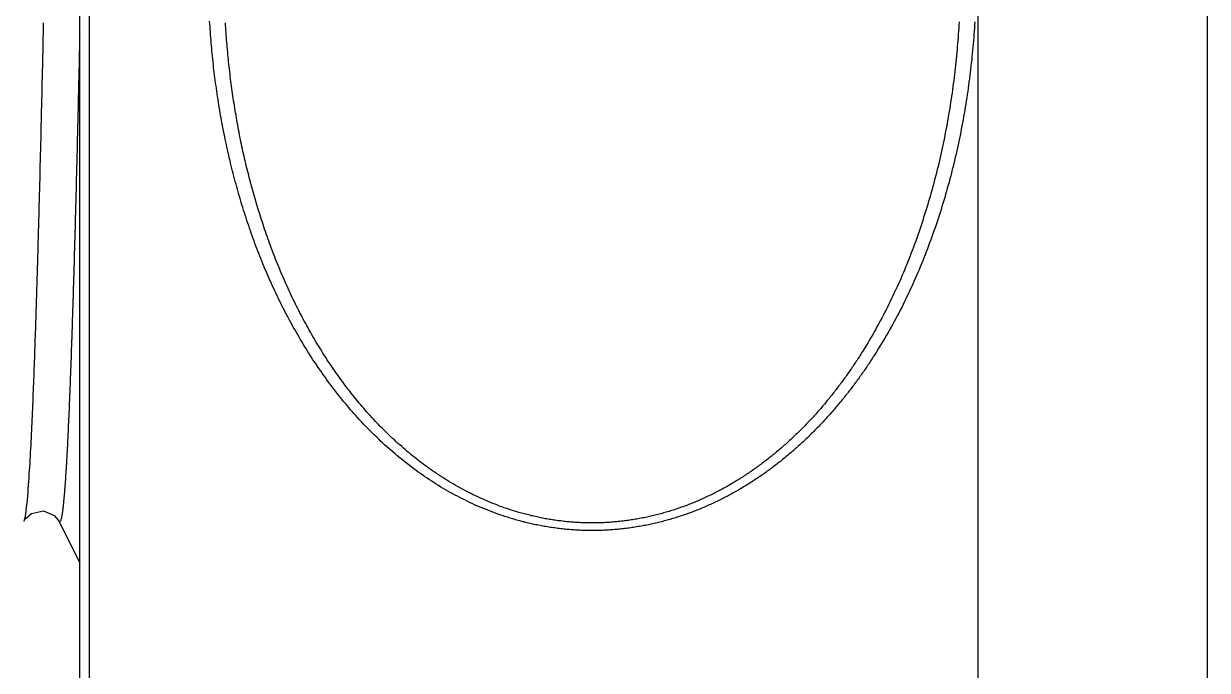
# Model space of a CAD drawing. Header units: millimetres. Extents: x 2213 to 82676, y 1050 to 28650.
# Drawn here: x 20277.64 to 20289.5, y 10375.63 to 10382.1 of the extents above; entities that cross this region are included whole.
import ezdxf

# ---------------------------------------------------------------- set-up
doc = ezdxf.new("R2010")
doc.units = ezdxf.units.MM
doc.header["$LTSCALE"] = 200
doc.linetypes.add('DASHED', pattern=[0.75, 0.5, -0.25])
doc.layers.add('A-FIX', color=5, linetype='Continuous')

# ---------------------------------------------------------------- blocks, each defined once
blk = doc.blocks.new('A$C657279D5')
at = {"linetype": 'Continuous'}
for p, q in [((-88.065662, 824.45048), (-88.065662, 785.54952)), ((-79.170543, 786.428899), (-79.170543, 823.571101)), ((-79.070842, 786.655766), (-79.070842, 823.344234)), ((-90.362878, 808.305213), (-90.362878, 772.663717)), ((-78.861648, 789.755644), (-79.070842, 789.337466))]:
    blk.add_line(p, q, dxfattribs=at)
at = {"linetype": 'DASHED'}
for points in [[(-78.706307, 794.746292), (-78.705307, 794.710292), (-78.705307, 794.673292), (-78.704307, 794.637292), (-78.703307, 794.601292), (-78.702307, 794.564292), (-78.701307, 794.528292), (-78.701307, 794.491292), (-78.700307, 794.455292), (-78.699307, 794.418292), (-78.698307, 794.382292), (-78.697307, 794.345292), (-78.697307, 794.309292), (-78.696307, 794.272292), (-78.695307, 794.236292), (-78.694307, 794.199292), (-78.693307, 794.163292), (-78.692307, 794.126292), (-78.692307, 794.090292), (-78.691307, 794.054292), (-78.690307, 794.017292), (-78.689307, 793.981292), (-78.688307, 793.944292), (-78.687307, 793.908292), (-78.686307, 793.871292), (-78.686307, 793.835292), (-78.685307, 793.798292), (-78.684307, 793.762292), (-78.683307, 793.725292), (-78.682307, 793.689292), (-78.681307, 793.652292), (-78.680307, 793.616292), (-78.680307, 793.579292), (-78.679307, 793.543292), (-78.678307, 793.507292), (-78.677307, 793.470292), (-78.676307, 793.434292), (-78.675307, 793.397292), (-78.674307, 793.361292), (-78.673307, 793.324292), (-78.672307, 793.288292), (-78.671307, 793.251292), (-78.671307, 793.215292), (-78.670307, 793.178292), (-78.669307, 793.142292), (-78.668307, 793.105292), (-78.667307, 793.069292), (-78.666307, 793.032292), (-78.665307, 792.996292), (-78.664307, 792.960292), (-78.663307, 792.923292), (-78.662307, 792.887292), (-78.661307, 792.850292), (-78.660307, 792.814292), (-78.659307, 792.777292), (-78.658307, 792.741292), (-78.657307, 792.704292), (-78.656307, 792.668292), (-78.655307, 792.631292), (-78.654307, 792.595292), (-78.653307, 792.558292), (-78.652307, 792.522292), (-78.651307, 792.485292), (-78.650307, 792.449292), (-78.649307, 792.413292), (-78.648307, 792.376292), (-78.647307, 792.340292), (-78.646307, 792.303292), (-78.645307, 792.267292), (-78.644307, 792.230292), (-78.643307, 792.194292), (-78.642307, 792.157292), (-78.640307, 792.121292), (-78.639307, 792.084292), (-78.638307, 792.048292), (-78.637307, 792.011292), (-78.636307, 791.975292), (-78.635307, 791.939292), (-78.634307, 791.902292), (-78.633307, 791.866292), (-78.631307, 791.829292), (-78.630307, 791.793292), (-78.629307, 791.756292), (-78.628307, 791.720292), (-78.627307, 791.683292), (-78.626307, 791.647292), (-78.624307, 791.610292), (-78.623307, 791.574292), (-78.622307, 791.538292), (-78.621307, 791.501292), (-78.619307, 791.465292), (-78.618307, 791.428292), (-78.617307, 791.392292), (-78.615307, 791.355292), (-78.614307, 791.319292), (-78.613307, 791.282292), (-78.611307, 791.246292), (-78.610307, 791.209292), (-78.609307, 791.173292), (-78.607307, 791.137292), (-78.606307, 791.100292), (-78.605307, 791.064292), (-78.603307, 791.027292), (-78.602307, 790.991292), (-78.600307, 790.954292), (-78.599307, 790.918292), (-78.597307, 790.881292), (-78.595307, 790.845292), (-78.594307, 790.809292), (-78.592307, 790.772292), (-78.591307, 790.736292), (-78.589307, 790.699292), (-78.587307, 790.663292), (-78.586307, 790.626292), (-78.584307, 790.590292), (-78.582307, 790.553292), (-78.580307, 790.517292), (-78.578307, 790.481292), (-78.576307, 790.444292), (-78.574307, 790.408292), (-78.572307, 790.371292), (-78.570307, 790.335292), (-78.568307, 790.299292), (-78.566307, 790.262292), (-78.563307, 790.226292), (-78.561307, 790.189292), (-78.559307, 790.153292), (-78.556307, 790.117292), (-78.553307, 790.080292), (-78.550307, 790.044292), (-78.547307, 790.007292), (-78.544307, 789.971292), (-78.540307, 789.935292), (-78.536307, 789.899292), (-78.532307, 789.862292), (-78.527307, 789.826292), (-78.520307, 789.790292), (-78.510307, 789.755292)], [(-88.034307, 794.757292), (-88.032307, 794.725292), (-88.030307, 794.693292), (-88.028307, 794.661292), (-88.026307, 794.630292), (-88.023307, 794.598292), (-88.021307, 794.566292), (-88.018307, 794.534292), (-88.015307, 794.502292), (-88.012307, 794.471292), (-88.009307, 794.439292), (-88.006307, 794.407292), (-88.003307, 794.375292), (-87.999307, 794.344292), (-87.996307, 794.312292), (-87.992307, 794.280292), (-87.988307, 794.249292), (-87.985307, 794.217292), (-87.980307, 794.185292), (-87.976307, 794.154292), (-87.972307, 794.122292), (-87.968307, 794.090292), (-87.963307, 794.059292), (-87.959307, 794.027292), (-87.954307, 793.996292), (-87.949307, 793.964292), (-87.944307, 793.933292), (-87.939307, 793.901292), (-87.933307, 793.870292), (-87.928307, 793.838292), (-87.922307, 793.807292), (-87.917307, 793.775292), (-87.911307, 793.744292), (-87.905307, 793.713292), (-87.899307, 793.681292), (-87.893307, 793.650292), (-87.887307, 793.619292), (-87.880307, 793.587292), (-87.874307, 793.556292), (-87.867307, 793.525292), (-87.860307, 793.494292), (-87.853307, 793.463292), (-87.846307, 793.431292), (-87.839307, 793.400292), (-87.832307, 793.369292), (-87.824307, 793.338292), (-87.816307, 793.307292), (-87.809307, 793.276292), (-87.801307, 793.245292), (-87.793307, 793.214292), (-87.785307, 793.183292), (-87.776307, 793.152292), (-87.768307, 793.121292), (-87.759307, 793.091292), (-87.751307, 793.060292), (-87.742307, 793.029292), (-87.733307, 792.998292), (-87.724307, 792.967292), (-87.715307, 792.937292), (-87.705307, 792.906292), (-87.696307, 792.876292), (-87.686307, 792.845292), (-87.676307, 792.815292), (-87.667307, 792.784292), (-87.656307, 792.754292), (-87.646307, 792.723292), (-87.636307, 792.693292), (-87.625307, 792.663292), (-87.615307, 792.632292), (-87.604307, 792.602292), (-87.593307, 792.572292), (-87.582307, 792.542292), (-87.571307, 792.512292), (-87.560307, 792.482292), (-87.548307, 792.452292), (-87.536307, 792.422292), (-87.525307, 792.393292), (-87.513307, 792.363292), (-87.501307, 792.333292), (-87.488307, 792.304292), (-87.476307, 792.274292), (-87.464307, 792.245292), (-87.451307, 792.215292), (-87.438307, 792.186292), (-87.425307, 792.157292), (-87.412307, 792.128292), (-87.399307, 792.099292), (-87.385307, 792.070292), (-87.372307, 792.041292), (-87.358307, 792.012292), (-87.344307, 791.983292), (-87.330307, 791.954292), (-87.316307, 791.926292), (-87.302307, 791.897292), (-87.287307, 791.869292), (-87.272307, 791.840292), (-87.258307, 791.812292), (-87.243307, 791.784292), (-87.228307, 791.756292), (-87.212307, 791.728292), (-87.197307, 791.700292), (-87.181307, 791.672292), (-87.166307, 791.644292), (-87.150307, 791.617292), (-87.134307, 791.589292), (-87.117307, 791.562292), (-87.101307, 791.534292), (-87.084307, 791.507292), (-87.068307, 791.480292), (-87.051307, 791.453292), (-87.034307, 791.426292)], [(-87.876307, 794.755292), (-87.875307, 794.724292), (-87.873307, 794.693292), (-87.871307, 794.662292), (-87.868307, 794.631292), (-87.866307, 794.600292), (-87.864307, 794.569292), (-87.861307, 794.538292), (-87.859307, 794.507292), (-87.856307, 794.476292), (-87.853307, 794.445292), (-87.850307, 794.414292), (-87.847307, 794.383292), (-87.844307, 794.352292), (-87.841307, 794.321292), (-87.837307, 794.290292), (-87.834307, 794.259292), (-87.830307, 794.228292), (-87.826307, 794.197292), (-87.823307, 794.166292), (-87.819307, 794.135292), (-87.815307, 794.104292), (-87.810307, 794.074292), (-87.806307, 794.043292), (-87.802307, 794.012292), (-87.797307, 793.981292), (-87.792307, 793.950292), (-87.787307, 793.919292), (-87.783307, 793.889292), (-87.777307, 793.858292), (-87.772307, 793.827292), (-87.767307, 793.797292), (-87.762307, 793.766292), (-87.756307, 793.735292), (-87.750307, 793.705292), (-87.745307, 793.674292), (-87.739307, 793.643292), (-87.733307, 793.613292), (-87.727307, 793.582292), (-87.720307, 793.552292), (-87.714307, 793.521292), (-87.707307, 793.491292), (-87.701307, 793.460292), (-87.694307, 793.430292), (-87.687307, 793.399292), (-87.680307, 793.369292), (-87.673307, 793.339292), (-87.666307, 793.308292), (-87.658307, 793.278292), (-87.651307, 793.248292), (-87.643307, 793.217292), (-87.635307, 793.187292), (-87.627307, 793.157292), (-87.619307, 793.127292), (-87.611307, 793.097292), (-87.603307, 793.066292), (-87.594307, 793.036292), (-87.586307, 793.006292), (-87.577307, 792.976292), (-87.568307, 792.946292), (-87.560307, 792.916292), (-87.550307, 792.886292), (-87.541307, 792.856292), (-87.532307, 792.827292), (-87.522307, 792.797292), (-87.513307, 792.767292), (-87.503307, 792.737292), (-87.493307, 792.708292), (-87.483307, 792.678292), (-87.473307, 792.648292), (-87.463307, 792.619292), (-87.452307, 792.589292), (-87.442307, 792.560292), (-87.431307, 792.531292), (-87.420307, 792.501292), (-87.409307, 792.472292), (-87.398307, 792.443292), (-87.387307, 792.414292), (-87.376307, 792.385292), (-87.364307, 792.356292), (-87.352307, 792.327292), (-87.340307, 792.298292), (-87.329307, 792.269292), (-87.316307, 792.240292), (-87.304307, 792.211292), (-87.292307, 792.183292), (-87.279307, 792.154292), (-87.267307, 792.126292), (-87.254307, 792.097292), (-87.241307, 792.069292), (-87.228307, 792.041292), (-87.214307, 792.012292), (-87.201307, 791.984292), (-87.187307, 791.956292), (-87.174307, 791.928292), (-87.160307, 791.900292), (-87.146307, 791.872292), (-87.131307, 791.845292), (-87.117307, 791.817292), (-87.103307, 791.789292), (-87.088307, 791.762292), (-87.073307, 791.735292), (-87.058307, 791.707292), (-87.043307, 791.680292), (-87.028307, 791.653292), (-87.012307, 791.626292), (-86.997307, 791.599292), (-86.981307, 791.572292), (-86.965307, 791.545292), (-86.949307, 791.519292), (-86.933307, 791.492292), (-86.917307, 791.466292)], [(-83.439307, 789.853292), (-83.415307, 789.860292), (-83.392307, 789.867292), (-83.369307, 789.875292), (-83.345307, 789.883292), (-83.322307, 789.891292), (-83.299307, 789.899292), (-83.276307, 789.907292), (-83.253307, 789.916292), (-83.230307, 789.925292), (-83.207307, 789.934292), (-83.185307, 789.943292), (-83.162307, 789.953292), (-83.139307, 789.962292), (-83.117307, 789.972292), (-83.094307, 789.982292), (-83.072307, 789.992292), (-83.050307, 790.003292), (-83.028307, 790.013292), (-83.005307, 790.024292), (-82.983307, 790.035292), (-82.961307, 790.046292), (-82.940307, 790.057292), (-82.918307, 790.069292), (-82.896307, 790.081292), (-82.875307, 790.092292), (-82.853307, 790.104292), (-82.832307, 790.117292), (-82.811307, 790.129292), (-82.789307, 790.141292), (-82.768307, 790.154292), (-82.747307, 790.167292), (-82.727307, 790.180292), (-82.706307, 790.193292), (-82.685307, 790.206292), (-82.665307, 790.220292), (-82.644307, 790.233292), (-82.624307, 790.247292), (-82.604307, 790.261292), (-82.584307, 790.275292), (-82.564307, 790.289292), (-82.544307, 790.304292), (-82.524307, 790.318292), (-82.504307, 790.333292), (-82.485307, 790.348292), (-82.465307, 790.363292), (-82.446307, 790.378292), (-82.426307, 790.393292), (-82.407307, 790.408292), (-82.388307, 790.424292), (-82.369307, 790.439292), (-82.350307, 790.455292), (-82.332307, 790.471292), (-82.313307, 790.487292), (-82.295307, 790.503292), (-82.276307, 790.519292), (-82.258307, 790.535292), (-82.240307, 790.552292), (-82.222307, 790.569292), (-82.204307, 790.585292), (-82.186307, 790.602292), (-82.168307, 790.619292), (-82.150307, 790.636292), (-82.133307, 790.653292), (-82.115307, 790.671292), (-82.098307, 790.688292), (-82.081307, 790.705292), (-82.064307, 790.723292), (-82.047307, 790.741292), (-82.030307, 790.759292), (-82.013307, 790.777292), (-81.997307, 790.795292), (-81.980307, 790.813292), (-81.964307, 790.831292), (-81.947307, 790.849292), (-81.931307, 790.868292), (-81.915307, 790.886292), (-81.899307, 790.905292), (-81.883307, 790.923292), (-81.867307, 790.942292), (-81.852307, 790.961292), (-81.836307, 790.980292), (-81.821307, 790.999292), (-81.805307, 791.018292), (-81.790307, 791.037292), (-81.775307, 791.057292), (-81.760307, 791.076292), (-81.745307, 791.096292), (-81.730307, 791.115292), (-81.715307, 791.135292), (-81.701307, 791.154292), (-81.686307, 791.174292), (-81.672307, 791.194292), (-81.658307, 791.214292), (-81.643307, 791.234292), (-81.629307, 791.254292), (-81.615307, 791.274292), (-81.601307, 791.294292), (-81.588307, 791.315292), (-81.574307, 791.335292), (-81.560307, 791.356292), (-81.547307, 791.376292), (-81.534307, 791.397292), (-81.520307, 791.417292), (-81.507307, 791.438292), (-81.494307, 791.459292), (-81.481307, 791.480292), (-81.468307, 791.500292), (-81.456307, 791.521292), (-81.443307, 791.542292), (-81.430307, 791.564292), (-81.418307, 791.585292), (-81.406307, 791.606292), (-81.393307, 791.627292), (-81.381307, 791.648292), (-81.369307, 791.670292), (-81.357307, 791.691292), (-81.345307, 791.713292), (-81.334307, 791.734292), (-81.322307, 791.756292), (-81.310307, 791.777292), (-81.299307, 791.799292), (-81.287307, 791.821292), (-81.276307, 791.843292), (-81.265307, 791.864292), (-81.254307, 791.886292), (-81.243307, 791.908292), (-81.232307, 791.930292), (-81.221307, 791.952292), (-81.210307, 791.974292), (-81.200307, 791.997292), (-81.189307, 792.019292), (-81.179307, 792.041292), (-81.168307, 792.063292), (-81.158307, 792.086292), (-81.148307, 792.108292), (-81.138307, 792.130292), (-81.128307, 792.153292), (-81.118307, 792.175292), (-81.108307, 792.198292), (-81.099307, 792.220292), (-81.089307, 792.243292), (-81.079307, 792.266292), (-81.070307, 792.288292), (-81.061307, 792.311292), (-81.051307, 792.334292), (-81.042307, 792.357292), (-81.033307, 792.379292), (-81.024307, 792.402292), (-81.015307, 792.425292), (-81.006307, 792.448292), (-80.998307, 792.471292), (-80.989307, 792.494292), (-80.981307, 792.517292), (-80.972307, 792.540292), (-80.964307, 792.563292), (-80.955307, 792.586292), (-80.947307, 792.609292), (-80.939307, 792.633292), (-80.931307, 792.656292), (-80.923307, 792.679292), (-80.915307, 792.702292), (-80.907307, 792.726292), (-80.900307, 792.749292), (-80.892307, 792.772292), (-80.884307, 792.796292), (-80.877307, 792.819292), (-80.870307, 792.842292), (-80.862307, 792.866292), (-80.855307, 792.889292), (-80.848307, 792.913292), (-80.841307, 792.936292), (-80.834307, 792.960292), (-80.827307, 792.983292), (-80.820307, 793.007292), (-80.814307, 793.031292), (-80.807307, 793.054292), (-80.800307, 793.078292), (-80.794307, 793.102292), (-80.788307, 793.125292), (-80.781307, 793.149292), (-80.775307, 793.173292), (-80.769307, 793.196292), (-80.763307, 793.220292), (-80.757307, 793.244292), (-80.751307, 793.268292), (-80.745307, 793.292292), (-80.739307, 793.315292), (-80.734307, 793.339292), (-80.728307, 793.363292), (-80.722307, 793.387292), (-80.717307, 793.411292), (-80.712307, 793.435292), (-80.706307, 793.459292), (-80.701307, 793.483292), (-80.696307, 793.507292), (-80.691307, 793.531292), (-80.686307, 793.555292), (-80.681307, 793.579292), (-80.676307, 793.603292), (-80.671307, 793.627292), (-80.667307, 793.651292), (-80.662307, 793.675292), (-80.657307, 793.699292), (-80.653307, 793.723292), (-80.649307, 793.748292), (-80.644307, 793.772292), (-80.640307, 793.796292), (-80.636307, 793.820292), (-80.632307, 793.844292), (-80.628307, 793.868292), (-80.624307, 793.893292), (-80.620307, 793.917292), (-80.616307, 793.941292), (-80.612307, 793.965292), (-80.609307, 793.990292), (-80.605307, 794.014292), (-80.602307, 794.038292), (-80.598307, 794.062292), (-80.595307, 794.087292), (-80.592307, 794.111292), (-80.588307, 794.135292), (-80.585307, 794.160292), (-80.582307, 794.184292), (-80.579307, 794.208292), (-80.576307, 794.233292), (-80.573307, 794.257292), (-80.570307, 794.281292), (-80.568307, 794.306292), (-80.565307, 794.330292), (-80.562307, 794.355292), (-80.560307, 794.379292), (-80.557307, 794.403292), (-80.555307, 794.428292), (-80.553307, 794.452292), (-80.551307, 794.477292), (-80.548307, 794.501292), (-80.546307, 794.526292), (-80.544307, 794.550292), (-80.542307, 794.574292), (-80.541307, 794.599292), (-80.539307, 794.623292), (-80.537307, 794.648292), (-80.535307, 794.672292), (-80.534307, 794.697292), (-80.532307, 794.721292), (-80.531307, 794.746292)], [(-83.406307, 789.779292), (-83.380307, 789.787292), (-83.354307, 789.795292), (-83.328307, 789.803292), (-83.302307, 789.812292), (-83.277307, 789.821292), (-83.251307, 789.830292), (-83.226307, 789.839292), (-83.200307, 789.848292), (-83.175307, 789.858292), (-83.150307, 789.868292), (-83.124307, 789.878292), (-83.099307, 789.889292), (-83.074307, 789.899292), (-83.049307, 789.910292), (-83.025307, 789.921292), (-83.000307, 789.933292), (-82.975307, 789.944292), (-82.951307, 789.956292), (-82.926307, 789.968292), (-82.902307, 789.980292), (-82.878307, 789.992292), (-82.854307, 790.005292), (-82.830307, 790.018292), (-82.806307, 790.031292), (-82.782307, 790.044292), (-82.758307, 790.057292), (-82.735307, 790.071292), (-82.711307, 790.084292), (-82.688307, 790.098292), (-82.665307, 790.112292), (-82.642307, 790.127292), (-82.619307, 790.141292), (-82.596307, 790.156292), (-82.573307, 790.171292), (-82.551307, 790.186292), (-82.528307, 790.201292), (-82.506307, 790.216292), (-82.483307, 790.232292), (-82.461307, 790.248292), (-82.439307, 790.264292), (-82.417307, 790.280292), (-82.396307, 790.296292), (-82.374307, 790.312292), (-82.353307, 790.329292), (-82.331307, 790.346292), (-82.310307, 790.363292), (-82.289307, 790.380292), (-82.268307, 790.397292), (-82.247307, 790.414292), (-82.226307, 790.432292), (-82.206307, 790.449292), (-82.185307, 790.467292), (-82.165307, 790.485292), (-82.144307, 790.503292), (-82.124307, 790.521292), (-82.104307, 790.540292), (-82.084307, 790.558292), (-82.065307, 790.577292), (-82.045307, 790.596292), (-82.026307, 790.615292), (-82.006307, 790.634292), (-81.987307, 790.653292), (-81.968307, 790.672292), (-81.949307, 790.692292), (-81.930307, 790.711292), (-81.911307, 790.731292), (-81.893307, 790.751292), (-81.874307, 790.771292), (-81.856307, 790.791292), (-81.838307, 790.811292), (-81.820307, 790.831292), (-81.802307, 790.852292), (-81.784307, 790.872292), (-81.766307, 790.893292), (-81.748307, 790.914292), (-81.731307, 790.934292), (-81.714307, 790.955292), (-81.696307, 790.976292), (-81.679307, 790.998292), (-81.662307, 791.019292), (-81.645307, 791.040292), (-81.629307, 791.062292), (-81.612307, 791.083292), (-81.596307, 791.105292), (-81.579307, 791.127292), (-81.563307, 791.149292), (-81.547307, 791.171292), (-81.531307, 791.193292), (-81.515307, 791.215292), (-81.499307, 791.237292), (-81.484307, 791.260292), (-81.468307, 791.282292), (-81.453307, 791.304292), (-81.438307, 791.327292), (-81.422307, 791.350292), (-81.407307, 791.372292), (-81.393307, 791.395292), (-81.378307, 791.418292), (-81.363307, 791.441292), (-81.349307, 791.464292), (-81.334307, 791.487292), (-81.320307, 791.510292), (-81.306307, 791.534292), (-81.292307, 791.557292), (-81.278307, 791.580292), (-81.264307, 791.604292), (-81.251307, 791.627292), (-81.237307, 791.651292), (-81.224307, 791.674292), (-81.210307, 791.698292), (-81.197307, 791.722292), (-81.184307, 791.746292), (-81.171307, 791.770292), (-81.158307, 791.794292), (-81.146307, 791.818292), (-81.133307, 791.842292), (-81.121307, 791.866292), (-81.108307, 791.890292), (-81.096307, 791.914292), (-81.084307, 791.939292), (-81.072307, 791.963292), (-81.060307, 791.987292), (-81.048307, 792.012292), (-81.037307, 792.036292), (-81.025307, 792.061292), (-81.014307, 792.085292), (-81.002307, 792.110292), (-80.991307, 792.135292), (-80.980307, 792.160292), (-80.969307, 792.184292), (-80.958307, 792.209292), (-80.947307, 792.234292), (-80.937307, 792.259292), (-80.926307, 792.284292), (-80.916307, 792.309292), (-80.905307, 792.334292), (-80.895307, 792.360292), (-80.885307, 792.385292), (-80.875307, 792.410292), (-80.865307, 792.435292), (-80.855307, 792.461292), (-80.846307, 792.486292), (-80.836307, 792.511292), (-80.826307, 792.537292), (-80.817307, 792.562292), (-80.808307, 792.588292), (-80.799307, 792.613292), (-80.789307, 792.639292), (-80.780307, 792.664292), (-80.772307, 792.690292), (-80.763307, 792.716292), (-80.754307, 792.741292), (-80.746307, 792.767292), (-80.737307, 792.793292), (-80.729307, 792.819292), (-80.720307, 792.845292), (-80.712307, 792.871292), (-80.704307, 792.896292), (-80.696307, 792.922292), (-80.688307, 792.948292), (-80.681307, 792.974292), (-80.673307, 793.000292), (-80.665307, 793.026292), (-80.658307, 793.053292), (-80.650307, 793.079292), (-80.643307, 793.105292), (-80.636307, 793.131292), (-80.629307, 793.157292), (-80.622307, 793.183292), (-80.615307, 793.210292), (-80.608307, 793.236292), (-80.601307, 793.262292), (-80.595307, 793.288292), (-80.588307, 793.315292), (-80.582307, 793.341292), (-80.576307, 793.368292), (-80.569307, 793.394292), (-80.563307, 793.420292), (-80.557307, 793.447292), (-80.551307, 793.473292), (-80.545307, 793.500292), (-80.540307, 793.526292), (-80.534307, 793.553292), (-80.528307, 793.580292), (-80.523307, 793.606292), (-80.517307, 793.633292), (-80.512307, 793.659292), (-80.507307, 793.686292), (-80.502307, 793.713292), (-80.497307, 793.739292), (-80.492307, 793.766292), (-80.487307, 793.793292), (-80.482307, 793.819292), (-80.478307, 793.846292), (-80.473307, 793.873292), (-80.469307, 793.900292), (-80.464307, 793.926292), (-80.460307, 793.953292), (-80.456307, 793.980292), (-80.452307, 794.007292), (-80.448307, 794.034292), (-80.444307, 794.060292), (-80.440307, 794.087292), (-80.436307, 794.114292), (-80.432307, 794.141292), (-80.429307, 794.168292), (-80.425307, 794.195292), (-80.422307, 794.222292), (-80.418307, 794.249292), (-80.415307, 794.276292), (-80.412307, 794.303292), (-80.409307, 794.330292), (-80.406307, 794.357292), (-80.403307, 794.384292), (-80.400307, 794.411292), (-80.398307, 794.438292), (-80.395307, 794.465292), (-80.393307, 794.492292), (-80.390307, 794.519292), (-80.388307, 794.546292), (-80.386307, 794.573292), (-80.383307, 794.600292), (-80.381307, 794.627292), (-80.379307, 794.654292), (-80.377307, 794.681292), (-80.376307, 794.708292), (-80.374307, 794.735292), (-80.372307, 794.762292)], [(-87.034307, 791.426292), (-87.026307, 791.414292), (-87.018307, 791.401292), (-87.010307, 791.388292), (-87.001307, 791.376292), (-86.993307, 791.364292), (-86.985307, 791.351292), (-86.977307, 791.339292), (-86.968307, 791.326292), (-86.960307, 791.314292), (-86.952307, 791.301292), (-86.943307, 791.289292), (-86.935307, 791.277292), (-86.926307, 791.265292), (-86.918307, 791.252292), (-86.909307, 791.240292), (-86.901307, 791.228292), (-86.892307, 791.216292), (-86.883307, 791.203292), (-86.875307, 791.191292), (-86.866307, 791.179292), (-86.857307, 791.167292), (-86.848307, 791.155292), (-86.840307, 791.143292), (-86.831307, 791.131292), (-86.822307, 791.119292), (-86.813307, 791.107292), (-86.804307, 791.095292), (-86.795307, 791.083292), (-86.786307, 791.071292), (-86.776307, 791.060292), (-86.767307, 791.048292), (-86.758307, 791.036292), (-86.749307, 791.024292), (-86.739307, 791.013292), (-86.730307, 791.001292), (-86.721307, 790.989292), (-86.711307, 790.978292), (-86.702307, 790.966292), (-86.692307, 790.954292), (-86.683307, 790.943292), (-86.673307, 790.931292), (-86.664307, 790.920292), (-86.654307, 790.909292), (-86.644307, 790.897292), (-86.635307, 790.886292), (-86.625307, 790.874292), (-86.615307, 790.863292), (-86.605307, 790.852292), (-86.596307, 790.841292), (-86.586307, 790.829292), (-86.576307, 790.818292), (-86.566307, 790.807292), (-86.556307, 790.796292), (-86.546307, 790.785292), (-86.535307, 790.774292), (-86.525307, 790.763292), (-86.515307, 790.752292), (-86.505307, 790.741292), (-86.495307, 790.730292), (-86.484307, 790.719292), (-86.474307, 790.708292), (-86.464307, 790.698292), (-86.453307, 790.687292), (-86.443307, 790.676292), (-86.432307, 790.666292), (-86.422307, 790.655292), (-86.411307, 790.644292), (-86.400307, 790.634292), (-86.390307, 790.623292), (-86.379307, 790.613292), (-86.368307, 790.602292), (-86.358307, 790.592292), (-86.347307, 790.582292), (-86.336307, 790.571292), (-86.325307, 790.561292), (-86.314307, 790.551292), (-86.303307, 790.541292), (-86.292307, 790.530292), (-86.281307, 790.520292), (-86.270307, 790.510292), (-86.259307, 790.500292), (-86.247307, 790.490292), (-86.236307, 790.480292), (-86.225307, 790.470292), (-86.214307, 790.461292), (-86.202307, 790.451292), (-86.191307, 790.441292), (-86.180307, 790.431292), (-86.168307, 790.422292), (-86.157307, 790.412292), (-86.145307, 790.402292), (-86.134307, 790.393292), (-86.122307, 790.383292), (-86.110307, 790.374292), (-86.099307, 790.365292), (-86.087307, 790.355292), (-86.075307, 790.346292), (-86.063307, 790.337292), (-86.052307, 790.327292), (-86.040307, 790.318292), (-86.028307, 790.309292), (-86.016307, 790.300292), (-86.004307, 790.291292), (-85.992307, 790.282292), (-85.980307, 790.273292), (-85.968307, 790.264292), (-85.956307, 790.256292), (-85.944307, 790.247292), (-85.931307, 790.238292), (-85.919307, 790.229292), (-85.907307, 790.221292), (-85.895307, 790.212292), (-85.882307, 790.204292), (-85.870307, 790.195292), (-85.857307, 790.187292), (-85.845307, 790.179292), (-85.833307, 790.170292), (-85.820307, 790.162292), (-85.808307, 790.154292), (-85.795307, 790.146292), (-85.782307, 790.138292), (-85.770307, 790.130292), (-85.757307, 790.122292), (-85.744307, 790.114292), (-85.732307, 790.106292), (-85.719307, 790.099292), (-85.706307, 790.091292), (-85.693307, 790.083292), (-85.680307, 790.076292), (-85.667307, 790.068292), (-85.654307, 790.061292), (-85.641307, 790.053292), (-85.628307, 790.046292), (-85.615307, 790.039292), (-85.602307, 790.031292), (-85.589307, 790.024292), (-85.576307, 790.017292), (-85.563307, 790.010292), (-85.550307, 790.003292), (-85.536307, 789.996292), (-85.523307, 789.989292), (-85.510307, 789.983292), (-85.496307, 789.976292), (-85.483307, 789.969292), (-85.470307, 789.963292), (-85.456307, 789.956292), (-85.443307, 789.950292), (-85.429307, 789.943292), (-85.416307, 789.937292), (-85.402307, 789.930292), (-85.389307, 789.924292), (-85.375307, 789.918292), (-85.361307, 789.912292), (-85.348307, 789.906292), (-85.334307, 789.900292), (-85.320307, 789.894292), (-85.306307, 789.888292), (-85.293307, 789.883292), (-85.279307, 789.877292), (-85.265307, 789.871292), (-85.251307, 789.866292), (-85.237307, 789.860292), (-85.223307, 789.855292), (-85.209307, 789.850292), (-85.195307, 789.844292), (-85.181307, 789.839292), (-85.167307, 789.834292), (-85.153307, 789.829292), (-85.139307, 789.824292), (-85.125307, 789.819292), (-85.111307, 789.814292), (-85.097307, 789.809292), (-85.083307, 789.805292), (-85.068307, 789.800292), (-85.054307, 789.796292), (-85.040307, 789.791292), (-85.026307, 789.787292), (-85.011307, 789.782292), (-84.997307, 789.778292), (-84.983307, 789.774292), (-84.968307, 789.770292), (-84.954307, 789.766292), (-84.940307, 789.762292), (-84.925307, 789.758292), (-84.911307, 789.754292), (-84.896307, 789.750292), (-84.882307, 789.747292), (-84.867307, 789.743292), (-84.853307, 789.740292), (-84.838307, 789.736292), (-84.824307, 789.733292), (-84.809307, 789.729292), (-84.794307, 789.726292), (-84.780307, 789.723292), (-84.765307, 789.720292), (-84.751307, 789.717292), (-84.736307, 789.714292), (-84.721307, 789.711292), (-84.707307, 789.709292), (-84.692307, 789.706292), (-84.677307, 789.703292), (-84.662307, 789.701292), (-84.648307, 789.698292), (-84.633307, 789.696292), (-84.618307, 789.694292), (-84.603307, 789.692292), (-84.589307, 789.689292), (-84.574307, 789.687292), (-84.559307, 789.685292), (-84.544307, 789.684292), (-84.529307, 789.682292), (-84.515307, 789.680292), (-84.500307, 789.678292), (-84.485307, 789.677292), (-84.470307, 789.675292), (-84.455307, 789.674292), (-84.440307, 789.673292), (-84.425307, 789.671292), (-84.410307, 789.670292), (-84.396307, 789.669292), (-84.381307, 789.668292), (-84.366307, 789.667292), (-84.351307, 789.666292), (-84.336307, 789.666292), (-84.321307, 789.665292), (-84.306307, 789.664292), (-84.291307, 789.664292), (-84.276307, 789.663292), (-84.261307, 789.663292), (-84.246307, 789.663292), (-84.231307, 789.663292), (-84.216307, 789.662292), (-84.201307, 789.662292), (-84.186307, 789.662292), (-84.172307, 789.663292), (-84.157307, 789.663292), (-84.142307, 789.663292), (-84.127307, 789.663292), (-84.112307, 789.664292), (-84.097307, 789.664292), (-84.082307, 789.665292), (-84.067307, 789.666292), (-84.052307, 789.667292), (-84.037307, 789.667292), (-84.022307, 789.668292), (-84.007307, 789.669292), (-83.992307, 789.670292), (-83.977307, 789.672292), (-83.963307, 789.673292), (-83.948307, 789.674292), (-83.933307, 789.676292), (-83.918307, 789.677292), (-83.903307, 789.679292), (-83.888307, 789.680292), (-83.873307, 789.682292), (-83.859307, 789.684292), (-83.844307, 789.686292), (-83.829307, 789.688292), (-83.814307, 789.690292), (-83.799307, 789.692292), (-83.785307, 789.694292), (-83.770307, 789.697292), (-83.755307, 789.699292), (-83.740307, 789.701292), (-83.726307, 789.704292), (-83.711307, 789.707292), (-83.696307, 789.709292), (-83.681307, 789.712292), (-83.667307, 789.715292), (-83.652307, 789.718292), (-83.637307, 789.721292), (-83.623307, 789.724292), (-83.608307, 789.727292), (-83.594307, 789.730292), (-83.579307, 789.734292), (-83.565307, 789.737292), (-83.550307, 789.740292), (-83.535307, 789.744292), (-83.521307, 789.748292), (-83.507307, 789.751292), (-83.492307, 789.755292), (-83.478307, 789.759292), (-83.463307, 789.763292), (-83.449307, 789.767292), (-83.434307, 789.771292), (-83.420307, 789.775292), (-83.406307, 789.779292)], [(-86.917307, 791.466292), (-86.909307, 791.454292), (-86.901307, 791.441292), (-86.894307, 791.429292), (-86.886307, 791.417292), (-86.878307, 791.405292), (-86.870307, 791.393292), (-86.863307, 791.381292), (-86.855307, 791.369292), (-86.847307, 791.357292), (-86.839307, 791.345292), (-86.831307, 791.333292), (-86.823307, 791.321292), (-86.815307, 791.309292), (-86.807307, 791.297292), (-86.799307, 791.285292), (-86.790307, 791.273292), (-86.782307, 791.261292), (-86.774307, 791.249292), (-86.766307, 791.238292), (-86.757307, 791.226292), (-86.749307, 791.214292), (-86.741307, 791.202292), (-86.732307, 791.191292), (-86.724307, 791.179292), (-86.715307, 791.167292), (-86.707307, 791.156292), (-86.698307, 791.144292), (-86.690307, 791.133292), (-86.681307, 791.121292), (-86.672307, 791.110292), (-86.664307, 791.098292), (-86.655307, 791.087292), (-86.646307, 791.075292), (-86.637307, 791.064292), (-86.629307, 791.052292), (-86.620307, 791.041292), (-86.611307, 791.030292), (-86.602307, 791.019292), (-86.593307, 791.007292), (-86.584307, 790.996292), (-86.575307, 790.985292), (-86.565307, 790.974292), (-86.556307, 790.963292), (-86.547307, 790.951292), (-86.538307, 790.940292), (-86.529307, 790.929292), (-86.519307, 790.918292), (-86.510307, 790.907292), (-86.501307, 790.896292), (-86.491307, 790.885292), (-86.482307, 790.875292), (-86.472307, 790.864292), (-86.463307, 790.853292), (-86.453307, 790.842292), (-86.444307, 790.831292), (-86.434307, 790.821292), (-86.424307, 790.810292), (-86.414307, 790.799292), (-86.405307, 790.789292), (-86.395307, 790.778292), (-86.385307, 790.768292), (-86.375307, 790.757292), (-86.365307, 790.747292), (-86.355307, 790.736292), (-86.345307, 790.726292), (-86.335307, 790.715292), (-86.325307, 790.705292), (-86.315307, 790.695292), (-86.305307, 790.684292), (-86.295307, 790.674292), (-86.284307, 790.664292), (-86.274307, 790.654292), (-86.264307, 790.644292), (-86.254307, 790.634292), (-86.243307, 790.624292), (-86.233307, 790.614292), (-86.222307, 790.604292), (-86.212307, 790.594292), (-86.201307, 790.584292), (-86.191307, 790.574292), (-86.180307, 790.564292), (-86.169307, 790.554292), (-86.159307, 790.545292), (-86.148307, 790.535292), (-86.137307, 790.525292), (-86.126307, 790.516292), (-86.116307, 790.506292), (-86.105307, 790.497292), (-86.094307, 790.487292), (-86.083307, 790.478292), (-86.072307, 790.468292), (-86.061307, 790.459292), (-86.050307, 790.450292), (-86.039307, 790.441292), (-86.027307, 790.431292), (-86.016307, 790.422292), (-86.005307, 790.413292), (-85.994307, 790.404292), (-85.983307, 790.395292), (-85.971307, 790.386292), (-85.960307, 790.377292), (-85.948307, 790.368292), (-85.937307, 790.359292), (-85.926307, 790.351292), (-85.914307, 790.342292), (-85.903307, 790.333292), (-85.891307, 790.325292), (-85.879307, 790.316292), (-85.868307, 790.307292), (-85.856307, 790.299292), (-85.844307, 790.290292), (-85.833307, 790.282292), (-85.821307, 790.274292), (-85.809307, 790.265292), (-85.797307, 790.257292), (-85.785307, 790.249292), (-85.773307, 790.241292), (-85.761307, 790.233292), (-85.749307, 790.225292), (-85.737307, 790.217292), (-85.725307, 790.209292), (-85.713307, 790.201292), (-85.701307, 790.193292), (-85.689307, 790.186292), (-85.677307, 790.178292), (-85.665307, 790.170292), (-85.652307, 790.163292), (-85.640307, 790.155292), (-85.628307, 790.148292), (-85.615307, 790.140292), (-85.603307, 790.133292), (-85.590307, 790.126292), (-85.578307, 790.118292), (-85.565307, 790.111292), (-85.553307, 790.104292), (-85.540307, 790.097292), (-85.528307, 790.090292), (-85.515307, 790.083292), (-85.503307, 790.076292), (-85.490307, 790.069292), (-85.477307, 790.063292), (-85.464307, 790.056292), (-85.452307, 790.049292), (-85.439307, 790.043292), (-85.426307, 790.036292), (-85.413307, 790.030292), (-85.400307, 790.023292), (-85.387307, 790.017292), (-85.374307, 790.011292), (-85.361307, 790.005292), (-85.348307, 789.999292), (-85.335307, 789.993292), (-85.322307, 789.987292), (-85.309307, 789.981292), (-85.296307, 789.975292), (-85.283307, 789.969292), (-85.269307, 789.963292), (-85.256307, 789.957292), (-85.243307, 789.952292), (-85.230307, 789.946292), (-85.216307, 789.941292), (-85.203307, 789.935292), (-85.189307, 789.930292), (-85.176307, 789.925292), (-85.163307, 789.920292), (-85.149307, 789.914292), (-85.136307, 789.909292), (-85.122307, 789.904292), (-85.109307, 789.899292), (-85.095307, 789.895292), (-85.082307, 789.890292), (-85.068307, 789.885292), (-85.054307, 789.880292), (-85.041307, 789.876292), (-85.027307, 789.871292), (-85.013307, 789.867292), (-85.000307, 789.863292), (-84.986307, 789.858292), (-84.972307, 789.854292), (-84.958307, 789.850292), (-84.944307, 789.846292), (-84.931307, 789.842292), (-84.917307, 789.838292), (-84.903307, 789.834292), (-84.889307, 789.830292), (-84.875307, 789.826292), (-84.861307, 789.823292), (-84.847307, 789.819292), (-84.833307, 789.816292), (-84.819307, 789.812292), (-84.805307, 789.809292), (-84.791307, 789.806292), (-84.777307, 789.803292), (-84.763307, 789.799292), (-84.749307, 789.796292), (-84.735307, 789.793292), (-84.721307, 789.790292), (-84.707307, 789.788292), (-84.692307, 789.785292), (-84.678307, 789.782292), (-84.664307, 789.780292), (-84.650307, 789.777292), (-84.636307, 789.775292), (-84.622307, 789.772292), (-84.607307, 789.770292), (-84.593307, 789.768292), (-84.579307, 789.766292), (-84.565307, 789.764292), (-84.550307, 789.762292), (-84.536307, 789.760292), (-84.522307, 789.758292), (-84.507307, 789.756292), (-84.493307, 789.755292), (-84.479307, 789.753292), (-84.464307, 789.752292), (-84.450307, 789.750292), (-84.436307, 789.749292), (-84.421307, 789.748292), (-84.407307, 789.747292), (-84.393307, 789.745292), (-84.378307, 789.744292), (-84.364307, 789.743292), (-84.350307, 789.743292), (-84.335307, 789.742292), (-84.321307, 789.741292), (-84.306307, 789.741292), (-84.292307, 789.740292), (-84.278307, 789.740292), (-84.263307, 789.739292), (-84.249307, 789.739292), (-84.234307, 789.739292), (-84.220307, 789.739292), (-84.206307, 789.738292), (-84.191307, 789.739292), (-84.177307, 789.739292), (-84.162307, 789.739292), (-84.148307, 789.739292), (-84.134307, 789.739292), (-84.119307, 789.740292), (-84.105307, 789.740292), (-84.090307, 789.741292), (-84.076307, 789.742292), (-84.062307, 789.742292), (-84.047307, 789.743292), (-84.033307, 789.744292), (-84.018307, 789.745292), (-84.004307, 789.746292), (-83.990307, 789.747292), (-83.975307, 789.749292), (-83.961307, 789.750292), (-83.947307, 789.751292), (-83.932307, 789.753292), (-83.918307, 789.754292), (-83.904307, 789.756292), (-83.889307, 789.758292), (-83.875307, 789.759292), (-83.861307, 789.761292), (-83.846307, 789.763292), (-83.832307, 789.765292), (-83.818307, 789.767292), (-83.804307, 789.769292), (-83.789307, 789.772292), (-83.775307, 789.774292), (-83.761307, 789.776292), (-83.747307, 789.779292), (-83.733307, 789.781292), (-83.718307, 789.784292), (-83.704307, 789.787292), (-83.690307, 789.790292), (-83.676307, 789.792292), (-83.662307, 789.795292), (-83.648307, 789.798292), (-83.634307, 789.802292), (-83.620307, 789.805292), (-83.606307, 789.808292), (-83.592307, 789.811292), (-83.578307, 789.815292), (-83.564307, 789.818292), (-83.550307, 789.822292), (-83.536307, 789.825292), (-83.522307, 789.829292), (-83.508307, 789.833292), (-83.494307, 789.837292), (-83.480307, 789.840292), (-83.466307, 789.844292), (-83.453307, 789.848292), (-83.439307, 789.853292)]]:
    blk.add_lwpolyline(points, dxfattribs=at)
at = {"linetype": 'Continuous'}
for points in [[(-79.071307, 794.610292), (-79.070307, 794.602292), (-79.070307, 794.594292), (-79.070307, 794.586292), (-79.070307, 794.578292), (-79.070307, 794.570292), (-79.069307, 794.562292), (-79.069307, 794.554292), (-79.069307, 794.546292), (-79.069307, 794.538292), (-79.069307, 794.530292), (-79.069307, 794.522292), (-79.068307, 794.514292), (-79.068307, 794.506292), (-79.068307, 794.497292), (-79.068307, 794.489292), (-79.068307, 794.481292), (-79.068307, 794.473292), (-79.067307, 794.465292), (-79.067307, 794.457292), (-79.067307, 794.449292), (-79.067307, 794.441292), (-79.067307, 794.433292), (-79.066307, 794.425292), (-79.066307, 794.417292), (-79.066307, 794.409292), (-79.066307, 794.401292), (-79.066307, 794.393292), (-79.066307, 794.385292), (-79.065307, 794.377292), (-79.065307, 794.369292), (-79.065307, 794.361292), (-79.065307, 794.353292), (-79.065307, 794.345292), (-79.064307, 794.337292), (-79.064307, 794.329292), (-79.064307, 794.321292), (-79.064307, 794.312292), (-79.064307, 794.304292), (-79.064307, 794.296292), (-79.063307, 794.288292), (-79.063307, 794.280292), (-79.063307, 794.272292), (-79.063307, 794.264292), (-79.063307, 794.256292), (-79.062307, 794.248292), (-79.062307, 794.240292), (-79.062307, 794.232292), (-79.062307, 794.224292), (-79.062307, 794.216292), (-79.062307, 794.208292), (-79.061307, 794.200292), (-79.061307, 794.192292), (-79.061307, 794.184292), (-79.061307, 794.176292), (-79.061307, 794.168292), (-79.060307, 794.160292), (-79.060307, 794.152292), (-79.060307, 794.144292), (-79.060307, 794.136292), (-79.060307, 794.127292), (-79.060307, 794.119292), (-79.059307, 794.111292), (-79.059307, 794.103292), (-79.059307, 794.095292), (-79.059307, 794.087292), (-79.059307, 794.079292), (-79.058307, 794.071292), (-79.058307, 794.063292), (-79.058307, 794.055292), (-79.058307, 794.047292), (-79.058307, 794.039292), (-79.058307, 794.031292), (-79.057307, 794.023292), (-79.057307, 794.015292), (-79.057307, 794.007292), (-79.057307, 793.999292), (-79.057307, 793.991292), (-79.056307, 793.983292), (-79.056307, 793.975292), (-79.056307, 793.967292), (-79.056307, 793.959292), (-79.056307, 793.951292), (-79.055307, 793.942292), (-79.055307, 793.934292), (-79.055307, 793.926292), (-79.055307, 793.918292), (-79.055307, 793.910292), (-79.055307, 793.902292), (-79.054307, 793.894292), (-79.054307, 793.886292), (-79.054307, 793.878292), (-79.054307, 793.870292), (-79.054307, 793.862292), (-79.053307, 793.854292), (-79.053307, 793.846292), (-79.053307, 793.838292), (-79.053307, 793.830292), (-79.053307, 793.822292), (-79.052307, 793.814292), (-79.052307, 793.806292), (-79.052307, 793.798292), (-79.052307, 793.790292), (-79.052307, 793.782292), (-79.051307, 793.774292), (-79.051307, 793.766292), (-79.051307, 793.757292), (-79.051307, 793.749292), (-79.051307, 793.741292), (-79.051307, 793.733292), (-79.050307, 793.725292), (-79.050307, 793.717292), (-79.050307, 793.709292), (-79.050307, 793.701292), (-79.050307, 793.693292), (-79.049307, 793.685292), (-79.049307, 793.677292), (-79.049307, 793.669292), (-79.049307, 793.661292), (-79.049307, 793.653292), (-79.048307, 793.645292), (-79.048307, 793.637292), (-79.048307, 793.629292), (-79.048307, 793.621292), (-79.048307, 793.613292), (-79.047307, 793.605292), (-79.047307, 793.597292), (-79.047307, 793.589292), (-79.047307, 793.581292), (-79.047307, 793.573292), (-79.046307, 793.564292), (-79.046307, 793.556292), (-79.046307, 793.548292), (-79.046307, 793.540292), (-79.046307, 793.532292), (-79.046307, 793.524292), (-79.045307, 793.516292), (-79.045307, 793.508292), (-79.045307, 793.500292), (-79.045307, 793.492292), (-79.045307, 793.484292), (-79.044307, 793.476292), (-79.044307, 793.468292), (-79.044307, 793.460292), (-79.044307, 793.452292), (-79.044307, 793.444292), (-79.043307, 793.436292), (-79.043307, 793.428292), (-79.043307, 793.420292), (-79.043307, 793.412292), (-79.043307, 793.404292), (-79.042307, 793.396292), (-79.042307, 793.388292), (-79.042307, 793.379292), (-79.042307, 793.371292), (-79.042307, 793.363292), (-79.041307, 793.355292), (-79.041307, 793.347292), (-79.041307, 793.339292), (-79.041307, 793.331292), (-79.041307, 793.323292), (-79.040307, 793.315292), (-79.040307, 793.307292), (-79.040307, 793.299292), (-79.040307, 793.291292), (-79.040307, 793.283292), (-79.039307, 793.275292), (-79.039307, 793.267292), (-79.039307, 793.259292), (-79.039307, 793.251292), (-79.039307, 793.243292), (-79.038307, 793.235292), (-79.038307, 793.227292), (-79.038307, 793.219292), (-79.038307, 793.211292), (-79.037307, 793.203292), (-79.037307, 793.195292), (-79.037307, 793.186292), (-79.037307, 793.178292), (-79.037307, 793.170292), (-79.036307, 793.162292), (-79.036307, 793.154292), (-79.036307, 793.146292), (-79.036307, 793.138292), (-79.036307, 793.130292), (-79.035307, 793.122292), (-79.035307, 793.114292), (-79.035307, 793.106292), (-79.035307, 793.098292), (-79.035307, 793.090292), (-79.034307, 793.082292), (-79.034307, 793.074292), (-79.034307, 793.066292), (-79.034307, 793.058292), (-79.034307, 793.050292), (-79.033307, 793.042292), (-79.033307, 793.034292), (-79.033307, 793.026292), (-79.033307, 793.018292), (-79.033307, 793.010292), (-79.032307, 793.001292), (-79.032307, 792.993292), (-79.032307, 792.985292), (-79.032307, 792.977292), (-79.031307, 792.969292), (-79.031307, 792.961292), (-79.031307, 792.953292), (-79.031307, 792.945292), (-79.031307, 792.937292), (-79.030307, 792.929292), (-79.030307, 792.921292), (-79.030307, 792.913292), (-79.030307, 792.905292), (-79.030307, 792.897292), (-79.029307, 792.889292), (-79.029307, 792.881292), (-79.029307, 792.873292), (-79.029307, 792.865292), (-79.029307, 792.857292), (-79.028307, 792.849292), (-79.028307, 792.841292), (-79.028307, 792.833292), (-79.028307, 792.825292), (-79.027307, 792.817292), (-79.027307, 792.808292), (-79.027307, 792.800292), (-79.027307, 792.792292), (-79.027307, 792.784292), (-79.026307, 792.776292), (-79.026307, 792.768292), (-79.026307, 792.760292), (-79.026307, 792.752292), (-79.025307, 792.744292), (-79.025307, 792.736292), (-79.025307, 792.728292), (-79.025307, 792.720292), (-79.025307, 792.712292), (-79.024307, 792.704292), (-79.024307, 792.696292), (-79.024307, 792.688292), (-79.024307, 792.680292), (-79.024307, 792.672292), (-79.023307, 792.664292), (-79.023307, 792.656292), (-79.023307, 792.648292), (-79.023307, 792.640292), (-79.022307, 792.632292), (-79.022307, 792.623292), (-79.022307, 792.615292), (-79.022307, 792.607292), (-79.022307, 792.599292), (-79.021307, 792.591292), (-79.021307, 792.583292), (-79.021307, 792.575292), (-79.021307, 792.567292), (-79.020307, 792.559292), (-79.020307, 792.551292), (-79.020307, 792.543292), (-79.020307, 792.535292), (-79.020307, 792.527292), (-79.019307, 792.519292), (-79.019307, 792.511292), (-79.019307, 792.503292), (-79.019307, 792.495292), (-79.018307, 792.487292), (-79.018307, 792.479292), (-79.018307, 792.471292), (-79.018307, 792.463292), (-79.017307, 792.455292), (-79.017307, 792.447292), (-79.017307, 792.439292), (-79.017307, 792.430292), (-79.017307, 792.422292), (-79.016307, 792.414292), (-79.016307, 792.406292), (-79.016307, 792.398292), (-79.016307, 792.390292), (-79.015307, 792.382292), (-79.015307, 792.374292), (-79.015307, 792.366292), (-79.015307, 792.358292), (-79.014307, 792.350292), (-79.014307, 792.342292), (-79.014307, 792.334292), (-79.014307, 792.326292), (-79.014307, 792.318292), (-79.013307, 792.310292), (-79.013307, 792.302292), (-79.013307, 792.294292), (-79.013307, 792.286292), (-79.012307, 792.278292), (-79.012307, 792.270292), (-79.012307, 792.262292), (-79.012307, 792.254292), (-79.011307, 792.246292), (-79.011307, 792.237292), (-79.011307, 792.229292), (-79.011307, 792.221292), (-79.011307, 792.213292), (-79.010307, 792.205292), (-79.010307, 792.197292), (-79.010307, 792.189292), (-79.010307, 792.181292), (-79.009307, 792.173292), (-79.009307, 792.165292), (-79.009307, 792.157292), (-79.009307, 792.149292), (-79.008307, 792.141292), (-79.008307, 792.133292), (-79.008307, 792.125292), (-79.008307, 792.117292), (-79.007307, 792.109292), (-79.007307, 792.101292), (-79.007307, 792.093292), (-79.007307, 792.085292), (-79.006307, 792.077292), (-79.006307, 792.069292), (-79.006307, 792.061292), (-79.006307, 792.053292), (-79.005307, 792.044292), (-79.005307, 792.036292), (-79.005307, 792.028292), (-79.005307, 792.020292), (-79.004307, 792.012292), (-79.004307, 792.004292), (-79.004307, 791.996292), (-79.004307, 791.988292), (-79.003307, 791.980292), (-79.003307, 791.972292), (-79.003307, 791.964292), (-79.003307, 791.956292), (-79.002307, 791.948292), (-79.002307, 791.940292), (-79.002307, 791.932292), (-79.002307, 791.924292), (-79.001307, 791.916292), (-79.001307, 791.908292), (-79.001307, 791.900292), (-79.001307, 791.892292), (-79.000307, 791.884292), (-79.000307, 791.876292), (-79.000307, 791.868292), (-79.000307, 791.860292), (-78.999307, 791.851292), (-78.999307, 791.843292), (-78.999307, 791.835292), (-78.999307, 791.827292), (-78.998307, 791.819292), (-78.998307, 791.811292), (-78.998307, 791.803292), (-78.998307, 791.795292), (-78.997307, 791.787292), (-78.997307, 791.779292), (-78.997307, 791.771292), (-78.997307, 791.763292), (-78.996307, 791.755292), (-78.996307, 791.747292), (-78.996307, 791.739292), (-78.996307, 791.731292), (-78.995307, 791.723292), (-78.995307, 791.715292), (-78.995307, 791.707292), (-78.995307, 791.699292), (-78.994307, 791.691292), (-78.994307, 791.683292), (-78.994307, 791.675292), (-78.993307, 791.667292), (-78.993307, 791.659292), (-78.993307, 791.650292), (-78.993307, 791.642292), (-78.992307, 791.634292), (-78.992307, 791.626292), (-78.992307, 791.618292), (-78.992307, 791.610292), (-78.991307, 791.602292), (-78.991307, 791.594292), (-78.991307, 791.586292), (-78.991307, 791.578292), (-78.990307, 791.570292), (-78.990307, 791.562292), (-78.990307, 791.554292), (-78.989307, 791.546292), (-78.989307, 791.538292), (-78.989307, 791.530292), (-78.989307, 791.522292), (-78.988307, 791.514292), (-78.988307, 791.506292), (-78.988307, 791.498292), (-78.987307, 791.490292), (-78.987307, 791.482292), (-78.987307, 791.474292), (-78.987307, 791.466292), (-78.986307, 791.458292), (-78.986307, 791.449292), (-78.986307, 791.441292), (-78.986307, 791.433292), (-78.985307, 791.425292), (-78.985307, 791.417292), (-78.985307, 791.409292), (-78.984307, 791.401292), (-78.984307, 791.393292), (-78.984307, 791.385292), (-78.984307, 791.377292), (-78.983307, 791.369292), (-78.983307, 791.361292), (-78.983307, 791.353292), (-78.982307, 791.345292), (-78.982307, 791.337292), (-78.982307, 791.329292), (-78.982307, 791.321292), (-78.981307, 791.313292), (-78.981307, 791.305292), (-78.981307, 791.297292), (-78.980307, 791.289292), (-78.980307, 791.281292), (-78.980307, 791.273292), (-78.979307, 791.265292), (-78.979307, 791.257292), (-78.979307, 791.248292), (-78.979307, 791.240292), (-78.978307, 791.232292), (-78.978307, 791.224292), (-78.978307, 791.216292), (-78.977307, 791.208292), (-78.977307, 791.200292), (-78.977307, 791.192292), (-78.976307, 791.184292), (-78.976307, 791.176292), (-78.976307, 791.168292), (-78.976307, 791.160292), (-78.975307, 791.152292), (-78.975307, 791.144292), (-78.975307, 791.136292), (-78.974307, 791.128292), (-78.974307, 791.120292), (-78.974307, 791.112292), (-78.973307, 791.104292), (-78.973307, 791.096292), (-78.973307, 791.088292), (-78.972307, 791.080292), (-78.972307, 791.072292), (-78.972307, 791.064292), (-78.971307, 791.056292), (-78.971307, 791.047292), (-78.971307, 791.039292), (-78.970307, 791.031292), (-78.970307, 791.023292), (-78.970307, 791.015292), (-78.970307, 791.007292), (-78.969307, 790.999292), (-78.969307, 790.991292), (-78.969307, 790.983292), (-78.968307, 790.975292), (-78.968307, 790.967292), (-78.968307, 790.959292), (-78.967307, 790.951292), (-78.967307, 790.943292), (-78.967307, 790.935292), (-78.966307, 790.927292), (-78.966307, 790.919292), (-78.966307, 790.911292), (-78.965307, 790.903292), (-78.965307, 790.895292), (-78.965307, 790.887292), (-78.964307, 790.879292), (-78.964307, 790.871292), (-78.964307, 790.863292), (-78.963307, 790.855292), (-78.963307, 790.847292), (-78.962307, 790.838292), (-78.962307, 790.830292), (-78.962307, 790.822292), (-78.961307, 790.814292), (-78.961307, 790.806292), (-78.961307, 790.798292), (-78.960307, 790.790292), (-78.960307, 790.782292), (-78.960307, 790.774292), (-78.959307, 790.766292), (-78.959307, 790.758292), (-78.959307, 790.750292), (-78.958307, 790.742292), (-78.958307, 790.734292), (-78.957307, 790.726292), (-78.957307, 790.718292), (-78.957307, 790.710292), (-78.956307, 790.702292), (-78.956307, 790.694292), (-78.956307, 790.686292), (-78.955307, 790.678292), (-78.955307, 790.670292), (-78.954307, 790.662292), (-78.954307, 790.654292), (-78.954307, 790.646292), (-78.953307, 790.638292), (-78.953307, 790.630292), (-78.953307, 790.621292), (-78.952307, 790.613292), (-78.952307, 790.605292), (-78.951307, 790.597292), (-78.951307, 790.589292), (-78.951307, 790.581292), (-78.950307, 790.573292), (-78.950307, 790.565292), (-78.949307, 790.557292), (-78.949307, 790.549292), (-78.949307, 790.541292), (-78.948307, 790.533292), (-78.948307, 790.525292), (-78.947307, 790.517292), (-78.947307, 790.509292), (-78.947307, 790.501292), (-78.946307, 790.493292), (-78.946307, 790.485292), (-78.945307, 790.477292), (-78.945307, 790.469292), (-78.944307, 790.461292), (-78.944307, 790.453292), (-78.944307, 790.445292), (-78.943307, 790.437292), (-78.943307, 790.429292), (-78.942307, 790.421292), (-78.942307, 790.413292), (-78.941307, 790.405292), (-78.941307, 790.397292), (-78.941307, 790.388292), (-78.940307, 790.380292), (-78.940307, 790.372292), (-78.939307, 790.364292), (-78.939307, 790.356292), (-78.938307, 790.348292), (-78.938307, 790.340292), (-78.937307, 790.332292), (-78.937307, 790.324292), (-78.936307, 790.316292), (-78.936307, 790.308292), (-78.935307, 790.300292), (-78.935307, 790.292292), (-78.934307, 790.284292), (-78.934307, 790.276292), (-78.933307, 790.268292), (-78.933307, 790.260292), (-78.932307, 790.252292), (-78.932307, 790.244292), (-78.931307, 790.236292), (-78.931307, 790.228292), (-78.930307, 790.220292), (-78.930307, 790.212292), (-78.929307, 790.204292), (-78.929307, 790.196292), (-78.928307, 790.188292), (-78.928307, 790.180292), (-78.927307, 790.172292), (-78.927307, 790.164292), (-78.926307, 790.156292), (-78.925307, 790.148292), (-78.925307, 790.140292), (-78.924307, 790.132292), (-78.924307, 790.124292), (-78.923307, 790.116292), (-78.923307, 790.107292), (-78.922307, 790.099292), (-78.921307, 790.091292), (-78.921307, 790.083292), (-78.920307, 790.075292), (-78.920307, 790.067292), (-78.919307, 790.059292), (-78.918307, 790.051292), (-78.918307, 790.043292), (-78.917307, 790.035292), (-78.916307, 790.027292), (-78.916307, 790.019292), (-78.915307, 790.011292), (-78.914307, 790.003292), (-78.913307, 789.995292), (-78.913307, 789.987292), (-78.912307, 789.979292), (-78.911307, 789.971292), (-78.910307, 789.963292), (-78.910307, 789.955292), (-78.909307, 789.947292), (-78.908307, 789.939292), (-78.907307, 789.931292), (-78.906307, 789.923292), (-78.906307, 789.915292), (-78.905307, 789.907292), (-78.904307, 789.899292), (-78.903307, 789.891292), (-78.902307, 789.883292), (-78.901307, 789.875292), (-78.900307, 789.867292), (-78.899307, 789.859292), (-78.898307, 789.851292), (-78.897307, 789.843292), (-78.895307, 789.835292), (-78.894307, 789.827292), (-78.893307, 789.819292), (-78.892307, 789.811292), (-78.890307, 789.804292), (-78.889307, 789.796292), (-78.887307, 789.788292), (-78.885307, 789.780292), (-78.883307, 789.772292), (-78.881307, 789.764292), (-78.878307, 789.757292), (-78.873307, 789.750292), (-78.866307, 789.748292), (-78.861307, 789.755292)], [(-78.510136, 789.755667), (-78.524633, 789.779191), (-78.587769, 789.834606), (-78.710203, 789.859649), (-78.814457, 789.813621), (-78.854889, 789.767729), (-78.861708, 789.755525)]]:
    blk.add_lwpolyline(points, dxfattribs=at)

msp = doc.modelspace()

# ---------------------------------------------------------------- block references
at = {"layer": 'A-FIX', "xscale": -1}
msp.add_blockref('A$C657279D5', (20199.133, 9587.363), dxfattribs=at)

doc.saveas('drawing.dxf')
